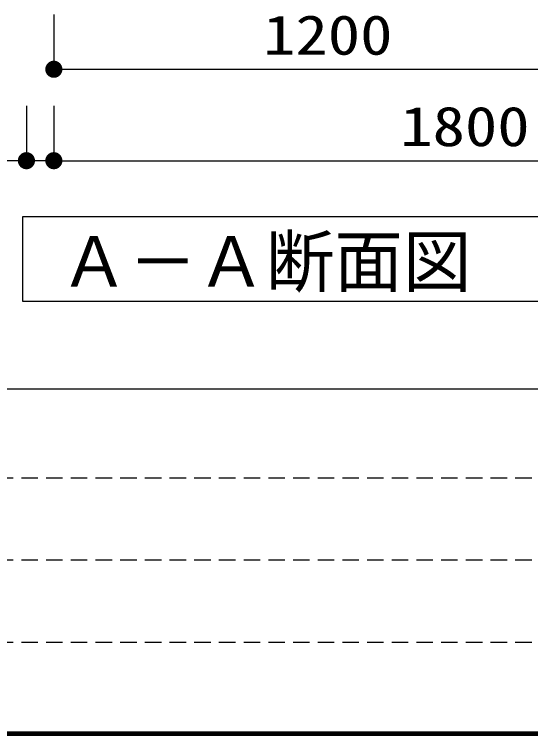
# Model space of a CAD drawing. Units: millimetres, scale not verified. Extents: x -8093 to 8093, y -5792 to 5792.
# Drawn here: x -6444 to -5315, y -5792 to -4215 of the extents above; entities that cross this region are included whole.
import ezdxf
from ezdxf.enums import TextEntityAlignment as Align

# ---------------------------------------------------------------- set-up
doc = ezdxf.new("R2010")
doc.units = ezdxf.units.MM
doc.header["$LTSCALE"] = 30
doc.linetypes.add('DASHED1', pattern=[1.8, 1.2, -0.6])
for name, color, linetype, lineweight in [('0-0_Axis_waku', 7, 'Continuous', 25), ('0-1_00クル-フ-0躯体', 3, 'Continuous', 25), ('0-3_00クル-フ-6寸法', 132, 'Continuous', 25)]:
    doc.layers.add(name, color=color, linetype=linetype, lineweight=lineweight)
doc.styles.add('ＭＳ ゴシック', font='')
doc.styles.get('ＭＳ ゴシック').set_extended_font_data('MS Gothic')

msp = doc.modelspace()

# ---------------------------------------------------------------- linework, layer by layer
at = {"layer": '0-0_Axis_waku'}
for p, q in [((-8085, -5034), (8085, -5034)), ((8090.4, -5789.4), (-8090.4, -5789.4)), ((8089.8, -5788.8), (-8089.8, -5788.8)), ((8089.2, -5788.2), (-8089.2, -5788.2)), ((8088.6, -5787.6), (-8088.6, -5787.6)), ((8088, -5787), (-8088, -5787)), ((8087.4, -5786.4), (-8087.4, -5786.4)), ((8086.8, -5785.8), (-8086.8, -5785.8)), ((8086.2, -5785.2), (-8086.2, -5785.2)), ((8085.6, -5784.6), (-8085.6, -5784.6)), ((-8085, -5784), (8085, -5784)), ((8093.4, -5792.4), (-8093.4, -5792.4)), ((8092.8, -5791.8), (-8092.8, -5791.8)), ((8092.2, -5791.2), (-8092.2, -5791.2)), ((8091.6, -5790.6), (-8091.6, -5790.6)), ((8091, -5790), (-8091, -5790))]:
    msp.add_line(p, q, dxfattribs=at)
at = {"layer": '0-0_Axis_waku', "linetype": 'DASHED1'}
for p, q in [((-75, -5229), (-8085, -5229)), ((-75, -5409), (-8085, -5409)), ((-75, -5589), (-8085, -5589))]:
    msp.add_line(p, q, dxfattribs=at)
at = {"layer": '0-1_00クル-フ-0躯体'}
msp.add_lwpolyline([(-4396.85, -4656.82), (-4396.85, -4843.13), (-6426.18, -4843.13), (-6426.18, -4656.82)], close=True, dxfattribs=at)
at = {"layer": '0-3_00クル-フ-6寸法', "color": 4}
for p, q in [((-6358.23, -4214.75), (-6358.23, -4334.75)), ((-6358.23, -4334.75), (-5158.23, -4334.75)), ((-6418.23, -4414.75), (-6418.23, -4534.75)), ((-6358.23, -4414.75), (-6358.23, -4534.75)), ((-6358.23, -4414.75), (-6358.23, -4534.75)), ((-6418.23, -4534.75), (-6601.4, -4534.75)), ((-6358.23, -4534.75), (-6418.23, -4534.75)), ((-6358.23, -4534.75), (-4558.23, -4534.75))]:
    msp.add_line(p, q, dxfattribs=at)
at = {"layer": '0-3_00クル-フ-6寸法'}
for points in [[(-6358.23, -4334.75), (-6373.4, -4323.73), (-6371.9, -4321.92)], [(-6358.23, -4334.75), (-6371.9, -4321.92), (-6370.19, -4320.3)], [(-6358.23, -4334.75), (-6370.19, -4320.3), (-6368.28, -4318.92)], [(-6358.23, -4334.75), (-6368.28, -4318.92), (-6366.22, -4317.79)], [(-6358.23, -4334.75), (-6366.22, -4317.79), (-6364.03, -4316.92)], [(-6358.23, -4334.75), (-6364.03, -4316.92), (-6361.75, -4316.33)], [(-6358.23, -4334.75), (-6361.75, -4316.33), (-6359.41, -4316.04)], [(-6358.23, -4334.75), (-6359.41, -4316.04), (-6357.06, -4316.04)], [(-6358.23, -4334.75), (-6357.06, -4316.04), (-6354.72, -4316.33)], [(-6358.23, -4334.75), (-6354.72, -4316.33), (-6352.44, -4316.92)], [(-6358.23, -4334.75), (-6352.44, -4316.92), (-6350.25, -4317.79)], [(-6358.23, -4334.75), (-6350.25, -4317.79), (-6348.19, -4318.92)], [(-6358.23, -4334.75), (-6348.19, -4318.92), (-6346.28, -4320.3)], [(-6358.23, -4334.75), (-6346.28, -4320.3), (-6344.57, -4321.92)], [(-6358.23, -4334.75), (-6344.57, -4321.92), (-6343.07, -4323.73)], [(-6358.23, -4334.75), (-6376.98, -4334.75), (-6376.84, -4332.4)], [(-6358.23, -4334.75), (-6376.84, -4337.1), (-6376.98, -4334.75)], [(-6358.23, -4334.75), (-6376.84, -4332.4), (-6376.4, -4330.09)], [(-6358.23, -4334.75), (-6376.4, -4339.41), (-6376.84, -4337.1)], [(-6358.23, -4334.75), (-6376.4, -4330.09), (-6375.67, -4327.85)], [(-6358.23, -4334.75), (-6375.67, -4341.65), (-6376.4, -4339.41)], [(-6358.23, -4334.75), (-6375.67, -4327.85), (-6374.67, -4325.72)], [(-6358.23, -4334.75), (-6374.67, -4343.78), (-6375.67, -4341.65)], [(-6358.23, -4334.75), (-6374.67, -4325.72), (-6373.4, -4323.73)], [(-6358.23, -4334.75), (-6373.4, -4345.77), (-6374.67, -4343.78)], [(-6358.23, -4334.75), (-6371.9, -4347.59), (-6373.4, -4345.77)], [(-6358.23, -4334.75), (-6370.19, -4349.2), (-6371.9, -4347.59)], [(-6358.23, -4334.75), (-6368.28, -4350.58), (-6370.19, -4349.2)], [(-6358.23, -4334.75), (-6366.22, -4351.72), (-6368.28, -4350.58)], [(-6358.23, -4334.75), (-6364.03, -4352.58), (-6366.22, -4351.72)], [(-6358.23, -4334.75), (-6361.75, -4353.17), (-6364.03, -4352.58)], [(-6358.23, -4334.75), (-6359.41, -4353.46), (-6361.75, -4353.17)], [(-6358.23, -4334.75), (-6357.06, -4353.46), (-6359.41, -4353.46)], [(-6358.23, -4334.75), (-6343.07, -4323.73), (-6341.8, -4325.72)], [(-6358.23, -4334.75), (-6341.8, -4325.72), (-6340.8, -4327.85)], [(-6358.23, -4334.75), (-6340.8, -4327.85), (-6340.07, -4330.09)], [(-6358.23, -4334.75), (-6340.07, -4330.09), (-6339.63, -4332.4)], [(-6358.23, -4334.75), (-6339.63, -4332.4), (-6339.48, -4334.75)], [(-6358.23, -4334.75), (-6354.72, -4353.17), (-6357.06, -4353.46)], [(-6358.23, -4334.75), (-6352.44, -4352.58), (-6354.72, -4353.17)], [(-6358.23, -4334.75), (-6350.25, -4351.72), (-6352.44, -4352.58)], [(-6358.23, -4334.75), (-6348.19, -4350.58), (-6350.25, -4351.72)], [(-6358.23, -4334.75), (-6346.28, -4349.2), (-6348.19, -4350.58)], [(-6358.23, -4334.75), (-6344.57, -4347.59), (-6346.28, -4349.2)], [(-6358.23, -4334.75), (-6343.07, -4345.77), (-6344.57, -4347.59)], [(-6358.23, -4334.75), (-6341.8, -4343.78), (-6343.07, -4345.77)], [(-6358.23, -4334.75), (-6340.8, -4341.65), (-6341.8, -4343.78)], [(-6358.23, -4334.75), (-6340.07, -4339.41), (-6340.8, -4341.65)], [(-6358.23, -4334.75), (-6339.63, -4337.1), (-6340.07, -4339.41)], [(-6358.23, -4334.75), (-6339.48, -4334.75), (-6339.63, -4337.1)], [(-6418.23, -4534.75), (-6436.4, -4530.09), (-6435.67, -4527.85)], [(-6418.23, -4534.75), (-6435.67, -4527.85), (-6434.67, -4525.72)], [(-6418.23, -4534.75), (-6434.67, -4525.72), (-6433.4, -4523.73)], [(-6418.23, -4534.75), (-6433.4, -4523.73), (-6431.9, -4521.92)], [(-6418.23, -4534.75), (-6431.9, -4521.92), (-6430.19, -4520.3)], [(-6418.23, -4534.75), (-6430.19, -4520.3), (-6428.28, -4518.92)], [(-6418.23, -4534.75), (-6428.28, -4518.92), (-6426.22, -4517.79)], [(-6418.23, -4534.75), (-6426.22, -4517.79), (-6424.03, -4516.92)], [(-6418.23, -4534.75), (-6424.03, -4516.92), (-6421.75, -4516.33)], [(-6418.23, -4534.75), (-6421.75, -4516.33), (-6419.41, -4516.04)], [(-6418.23, -4534.75), (-6419.41, -4516.04), (-6417.06, -4516.04)], [(-6418.23, -4534.75), (-6417.06, -4516.04), (-6414.72, -4516.33)], [(-6418.23, -4534.75), (-6414.72, -4516.33), (-6412.44, -4516.92)], [(-6418.23, -4534.75), (-6412.44, -4516.92), (-6410.25, -4517.79)], [(-6418.23, -4534.75), (-6410.25, -4517.79), (-6408.19, -4518.92)], [(-6418.23, -4534.75), (-6408.19, -4518.92), (-6406.28, -4520.3)], [(-6418.23, -4534.75), (-6406.28, -4520.3), (-6404.57, -4521.92)], [(-6418.23, -4534.75), (-6404.57, -4521.92), (-6403.07, -4523.73)], [(-6418.23, -4534.75), (-6403.07, -4523.73), (-6401.8, -4525.72)], [(-6418.23, -4534.75), (-6401.8, -4525.72), (-6400.8, -4527.85)], [(-6418.23, -4534.75), (-6400.8, -4527.85), (-6400.07, -4530.09)], [(-6358.23, -4534.75), (-6376.4, -4530.09), (-6375.67, -4527.85)], [(-6358.23, -4534.75), (-6376.4, -4530.09), (-6375.67, -4527.85)], [(-6358.23, -4534.75), (-6375.67, -4527.85), (-6374.67, -4525.72)], [(-6358.23, -4534.75), (-6375.67, -4527.85), (-6374.67, -4525.72)], [(-6358.23, -4534.75), (-6374.67, -4525.72), (-6373.4, -4523.73)], [(-6358.23, -4534.75), (-6374.67, -4525.72), (-6373.4, -4523.73)], [(-6358.23, -4534.75), (-6373.4, -4523.73), (-6371.9, -4521.92)], [(-6358.23, -4534.75), (-6373.4, -4523.73), (-6371.9, -4521.92)], [(-6358.23, -4534.75), (-6371.9, -4521.92), (-6370.19, -4520.3)], [(-6358.23, -4534.75), (-6371.9, -4521.92), (-6370.19, -4520.3)], [(-6358.23, -4534.75), (-6370.19, -4520.3), (-6368.28, -4518.92)], [(-6358.23, -4534.75), (-6370.19, -4520.3), (-6368.28, -4518.92)], [(-6358.23, -4534.75), (-6368.28, -4518.92), (-6366.22, -4517.79)], [(-6358.23, -4534.75), (-6368.28, -4518.92), (-6366.22, -4517.79)], [(-6358.23, -4534.75), (-6366.22, -4517.79), (-6364.03, -4516.92)], [(-6358.23, -4534.75), (-6366.22, -4517.79), (-6364.03, -4516.92)], [(-6358.23, -4534.75), (-6364.03, -4516.92), (-6361.75, -4516.33)], [(-6358.23, -4534.75), (-6364.03, -4516.92), (-6361.75, -4516.33)], [(-6358.23, -4534.75), (-6361.75, -4516.33), (-6359.41, -4516.04)], [(-6358.23, -4534.75), (-6361.75, -4516.33), (-6359.41, -4516.04)], [(-6358.23, -4534.75), (-6359.41, -4516.04), (-6357.06, -4516.04)], [(-6358.23, -4534.75), (-6359.41, -4516.04), (-6357.06, -4516.04)], [(-6358.23, -4534.75), (-6357.06, -4516.04), (-6354.72, -4516.33)], [(-6358.23, -4534.75), (-6357.06, -4516.04), (-6354.72, -4516.33)], [(-6358.23, -4534.75), (-6354.72, -4516.33), (-6352.44, -4516.92)], [(-6358.23, -4534.75), (-6354.72, -4516.33), (-6352.44, -4516.92)], [(-6358.23, -4534.75), (-6352.44, -4516.92), (-6350.25, -4517.79)], [(-6358.23, -4534.75), (-6352.44, -4516.92), (-6350.25, -4517.79)], [(-6358.23, -4534.75), (-6350.25, -4517.79), (-6348.19, -4518.92)], [(-6358.23, -4534.75), (-6350.25, -4517.79), (-6348.19, -4518.92)], [(-6358.23, -4534.75), (-6348.19, -4518.92), (-6346.28, -4520.3)], [(-6358.23, -4534.75), (-6348.19, -4518.92), (-6346.28, -4520.3)], [(-6358.23, -4534.75), (-6346.28, -4520.3), (-6344.57, -4521.92)], [(-6358.23, -4534.75), (-6346.28, -4520.3), (-6344.57, -4521.92)], [(-6358.23, -4534.75), (-6344.57, -4521.92), (-6343.07, -4523.73)], [(-6358.23, -4534.75), (-6344.57, -4521.92), (-6343.07, -4523.73)], [(-6358.23, -4534.75), (-6343.07, -4523.73), (-6341.8, -4525.72)], [(-6358.23, -4534.75), (-6343.07, -4523.73), (-6341.8, -4525.72)], [(-6358.23, -4534.75), (-6341.8, -4525.72), (-6340.8, -4527.85)], [(-6358.23, -4534.75), (-6341.8, -4525.72), (-6340.8, -4527.85)], [(-6358.23, -4534.75), (-6340.8, -4527.85), (-6340.07, -4530.09)], [(-6358.23, -4534.75), (-6340.8, -4527.85), (-6340.07, -4530.09)], [(-6418.23, -4534.75), (-6436.98, -4534.75), (-6436.84, -4532.4)], [(-6418.23, -4534.75), (-6436.84, -4537.1), (-6436.98, -4534.75)], [(-6418.23, -4534.75), (-6436.84, -4532.4), (-6436.4, -4530.09)], [(-6418.23, -4534.75), (-6436.4, -4539.41), (-6436.84, -4537.1)], [(-6418.23, -4534.75), (-6435.67, -4541.65), (-6436.4, -4539.41)], [(-6418.23, -4534.75), (-6434.67, -4543.78), (-6435.67, -4541.65)], [(-6418.23, -4534.75), (-6433.4, -4545.77), (-6434.67, -4543.78)], [(-6418.23, -4534.75), (-6431.9, -4547.59), (-6433.4, -4545.77)], [(-6418.23, -4534.75), (-6430.19, -4549.2), (-6431.9, -4547.59)], [(-6418.23, -4534.75), (-6428.28, -4550.58), (-6430.19, -4549.2)], [(-6418.23, -4534.75), (-6426.22, -4551.72), (-6428.28, -4550.58)], [(-6418.23, -4534.75), (-6424.03, -4552.58), (-6426.22, -4551.72)], [(-6418.23, -4534.75), (-6421.75, -4553.17), (-6424.03, -4552.58)], [(-6418.23, -4534.75), (-6419.41, -4553.46), (-6421.75, -4553.17)], [(-6418.23, -4534.75), (-6417.06, -4553.46), (-6419.41, -4553.46)], [(-6418.23, -4534.75), (-6400.07, -4530.09), (-6399.63, -4532.4)], [(-6418.23, -4534.75), (-6399.63, -4532.4), (-6399.48, -4534.75)], [(-6418.23, -4534.75), (-6414.72, -4553.17), (-6417.06, -4553.46)], [(-6418.23, -4534.75), (-6412.44, -4552.58), (-6414.72, -4553.17)], [(-6418.23, -4534.75), (-6410.25, -4551.72), (-6412.44, -4552.58)], [(-6418.23, -4534.75), (-6408.19, -4550.58), (-6410.25, -4551.72)], [(-6418.23, -4534.75), (-6406.28, -4549.2), (-6408.19, -4550.58)], [(-6418.23, -4534.75), (-6404.57, -4547.59), (-6406.28, -4549.2)], [(-6418.23, -4534.75), (-6403.07, -4545.77), (-6404.57, -4547.59)], [(-6418.23, -4534.75), (-6401.8, -4543.78), (-6403.07, -4545.77)], [(-6418.23, -4534.75), (-6400.8, -4541.65), (-6401.8, -4543.78)], [(-6418.23, -4534.75), (-6400.07, -4539.41), (-6400.8, -4541.65)], [(-6418.23, -4534.75), (-6399.63, -4537.1), (-6400.07, -4539.41)], [(-6418.23, -4534.75), (-6399.48, -4534.75), (-6399.63, -4537.1)], [(-6358.23, -4534.75), (-6376.98, -4534.75), (-6376.84, -4532.4)], [(-6358.23, -4534.75), (-6376.98, -4534.75), (-6376.84, -4532.4)], [(-6358.23, -4534.75), (-6376.84, -4537.1), (-6376.98, -4534.75)], [(-6358.23, -4534.75), (-6376.84, -4537.1), (-6376.98, -4534.75)], [(-6358.23, -4534.75), (-6376.84, -4532.4), (-6376.4, -4530.09)], [(-6358.23, -4534.75), (-6376.84, -4532.4), (-6376.4, -4530.09)], [(-6358.23, -4534.75), (-6376.4, -4539.41), (-6376.84, -4537.1)], [(-6358.23, -4534.75), (-6376.4, -4539.41), (-6376.84, -4537.1)], [(-6358.23, -4534.75), (-6375.67, -4541.65), (-6376.4, -4539.41)], [(-6358.23, -4534.75), (-6375.67, -4541.65), (-6376.4, -4539.41)], [(-6358.23, -4534.75), (-6374.67, -4543.78), (-6375.67, -4541.65)], [(-6358.23, -4534.75), (-6374.67, -4543.78), (-6375.67, -4541.65)], [(-6358.23, -4534.75), (-6373.4, -4545.77), (-6374.67, -4543.78)], [(-6358.23, -4534.75), (-6373.4, -4545.77), (-6374.67, -4543.78)], [(-6358.23, -4534.75), (-6371.9, -4547.59), (-6373.4, -4545.77)], [(-6358.23, -4534.75), (-6371.9, -4547.59), (-6373.4, -4545.77)], [(-6358.23, -4534.75), (-6370.19, -4549.2), (-6371.9, -4547.59)], [(-6358.23, -4534.75), (-6370.19, -4549.2), (-6371.9, -4547.59)], [(-6358.23, -4534.75), (-6368.28, -4550.58), (-6370.19, -4549.2)], [(-6358.23, -4534.75), (-6368.28, -4550.58), (-6370.19, -4549.2)], [(-6358.23, -4534.75), (-6366.22, -4551.72), (-6368.28, -4550.58)], [(-6358.23, -4534.75), (-6366.22, -4551.72), (-6368.28, -4550.58)], [(-6358.23, -4534.75), (-6364.03, -4552.58), (-6366.22, -4551.72)], [(-6358.23, -4534.75), (-6364.03, -4552.58), (-6366.22, -4551.72)], [(-6358.23, -4534.75), (-6361.75, -4553.17), (-6364.03, -4552.58)], [(-6358.23, -4534.75), (-6361.75, -4553.17), (-6364.03, -4552.58)], [(-6358.23, -4534.75), (-6359.41, -4553.46), (-6361.75, -4553.17)], [(-6358.23, -4534.75), (-6359.41, -4553.46), (-6361.75, -4553.17)], [(-6358.23, -4534.75), (-6357.06, -4553.46), (-6359.41, -4553.46)], [(-6358.23, -4534.75), (-6357.06, -4553.46), (-6359.41, -4553.46)], [(-6358.23, -4534.75), (-6340.07, -4530.09), (-6339.63, -4532.4)], [(-6358.23, -4534.75), (-6340.07, -4530.09), (-6339.63, -4532.4)], [(-6358.23, -4534.75), (-6339.63, -4532.4), (-6339.48, -4534.75)], [(-6358.23, -4534.75), (-6339.63, -4532.4), (-6339.48, -4534.75)], [(-6358.23, -4534.75), (-6354.72, -4553.17), (-6357.06, -4553.46)], [(-6358.23, -4534.75), (-6352.44, -4552.58), (-6354.72, -4553.17)], [(-6358.23, -4534.75), (-6350.25, -4551.72), (-6352.44, -4552.58)], [(-6358.23, -4534.75), (-6348.19, -4550.58), (-6350.25, -4551.72)], [(-6358.23, -4534.75), (-6346.28, -4549.2), (-6348.19, -4550.58)], [(-6358.23, -4534.75), (-6344.57, -4547.59), (-6346.28, -4549.2)], [(-6358.23, -4534.75), (-6343.07, -4545.77), (-6344.57, -4547.59)], [(-6358.23, -4534.75), (-6341.8, -4543.78), (-6343.07, -4545.77)], [(-6358.23, -4534.75), (-6340.8, -4541.65), (-6341.8, -4543.78)], [(-6358.23, -4534.75), (-6340.07, -4539.41), (-6340.8, -4541.65)], [(-6358.23, -4534.75), (-6339.63, -4537.1), (-6340.07, -4539.41)], [(-6358.23, -4534.75), (-6339.48, -4534.75), (-6339.63, -4537.1)], [(-6358.23, -4534.75), (-6354.72, -4553.17), (-6357.06, -4553.46)], [(-6358.23, -4534.75), (-6352.44, -4552.58), (-6354.72, -4553.17)], [(-6358.23, -4534.75), (-6350.25, -4551.72), (-6352.44, -4552.58)], [(-6358.23, -4534.75), (-6348.19, -4550.58), (-6350.25, -4551.72)], [(-6358.23, -4534.75), (-6346.28, -4549.2), (-6348.19, -4550.58)], [(-6358.23, -4534.75), (-6344.57, -4547.59), (-6346.28, -4549.2)], [(-6358.23, -4534.75), (-6343.07, -4545.77), (-6344.57, -4547.59)], [(-6358.23, -4534.75), (-6341.8, -4543.78), (-6343.07, -4545.77)], [(-6358.23, -4534.75), (-6340.8, -4541.65), (-6341.8, -4543.78)], [(-6358.23, -4534.75), (-6340.07, -4539.41), (-6340.8, -4541.65)], [(-6358.23, -4534.75), (-6339.63, -4537.1), (-6340.07, -4539.41)], [(-6358.23, -4534.75), (-6339.48, -4534.75), (-6339.63, -4537.1)]]:
    msp.add_solid(points, dxfattribs=at)

# ---------------------------------------------------------------- texts
at = {"layer": '0-1_00クル-フ-0躯体', "color": 4, "style": 'ＭＳ ゴシック'}
msp.add_text('Ａ－Ａ断面図', height=110, dxfattribs=at).set_placement((-6344.93, -4843.09), align=Align.BOTTOM_LEFT)
at = {"layer": '0-3_00クル-フ-6寸法', "color": 3, "style": 'ＭＳ ゴシック', "width": 1.2}
for s, p in [('1200', (-5900.52, -4328.9)), ('1800', (-5600.52, -4528.9))]:
    msp.add_text(s, height=86.66, dxfattribs=at).set_placement(p, align=Align.BOTTOM_LEFT)

doc.saveas('drawing.dxf')
